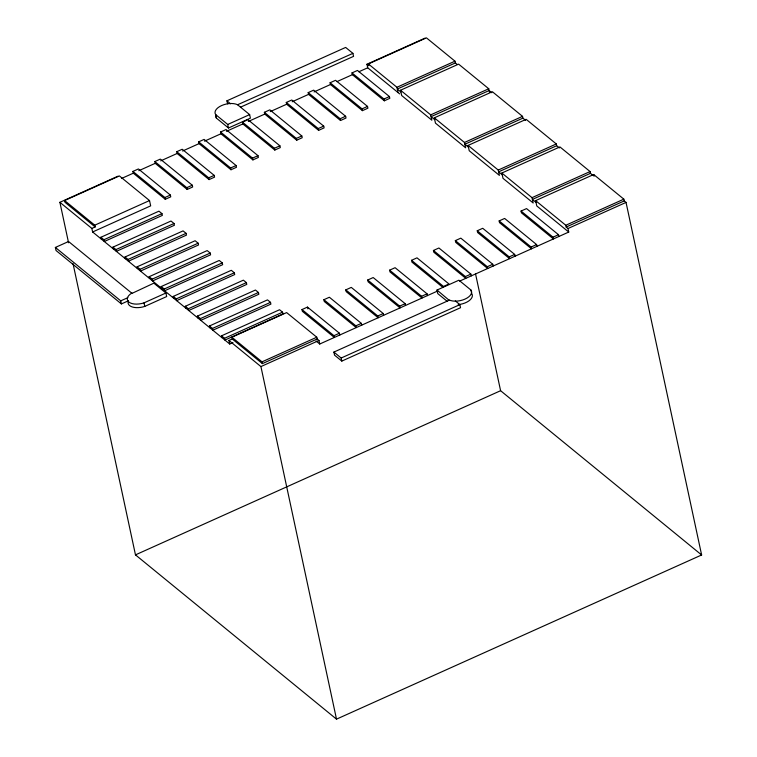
<?xml version="1.0" encoding="UTF-8"?>
<svg xmlns="http://www.w3.org/2000/svg" width="757" height="757" viewBox="0 0 757 757"><rect width="100%" height="100%" fill="white"/><g stroke="black" fill="none" stroke-linecap="round" stroke-linejoin="round"><path stroke-width="1.14" d="M227.573 103.804L226.93 100.813L345.656 47.426L352.913 53.368L353.557 56.359L240.461 107.201M352.913 53.368L237.575 104.75A12.926 6.69 -12.1 0 0 221.593 105.564A12.926 6.69 -12.1 0 0 215.669 114.6L216.426 118.139L228.491 127.999L250.397 118.149L249.64 114.6L237.575 104.75M215.669 114.6L227.734 124.451L249.64 114.6M68.565 242.77L59.888 202.308L117.95 176.211M399.677 93.906L367.713 67.789L366.956 64.241L425.008 38.143M91.852 228.425L95.145 226.949L64.988 202.308L64.61 200.539L119.379 175.917L149.526 200.558L150.671 205.866L92.619 231.973L91.852 228.425L59.888 202.308M366.956 64.241L368.763 65.717L368.385 63.948L426.428 37.85L454.976 61.175L455.364 62.935L457.171 64.421M132.929 171.413L138.408 168.953L170.372 195.069L170.751 196.839L165.272 199.299L133.308 173.183L132.929 171.413L164.894 197.53L165.272 199.299M154.835 161.563L160.314 159.102L192.278 185.219L192.656 186.988L187.178 189.449L155.213 163.332L154.835 161.563L186.799 187.679L187.178 189.449M176.741 151.712L182.219 149.252L214.184 175.369L214.562 177.138L209.083 179.598L177.119 153.482L176.741 151.712L208.705 177.829L209.083 179.598M198.646 141.862L204.125 139.402L236.089 165.518L236.468 167.288L230.999 169.748L199.034 143.631L198.646 141.862L230.611 167.978L230.999 169.748M220.561 132.011L226.031 129.551L257.995 155.668L258.374 157.437L252.904 159.907L220.94 133.781L220.561 132.011L252.526 158.128L252.904 159.907M242.467 122.161L247.946 119.701L279.901 145.817L280.289 147.587L274.81 150.056L242.846 123.93L242.467 122.161L274.431 148.277L274.81 150.056M264.373 112.31L269.852 109.85L301.816 135.967L302.194 137.736L296.716 140.206L264.751 114.08L264.373 112.31L296.337 138.427L296.716 140.206M286.278 102.46L291.757 100L323.722 126.116L324.1 127.886L318.621 130.355L286.657 104.229L286.278 102.46L318.243 128.576L318.621 130.355M308.184 92.609L313.663 90.149L345.627 116.266L346.006 118.035L340.527 120.505L308.563 94.379L308.184 92.609L340.148 118.726L340.527 120.505M330.09 82.759L335.569 80.299L367.533 106.415L367.911 108.185L362.433 110.654L330.468 84.529L330.09 82.759L362.054 108.876L362.433 110.654M351.996 72.909L357.474 70.448L389.439 96.565L389.817 98.334L384.338 100.804L352.383 74.678L351.996 72.909L383.96 99.025L384.338 100.804M121.745 178.378L133.308 173.183M138.786 170.722L155.213 163.332M160.692 160.872L177.119 153.482M182.598 151.022L199.034 143.631M204.504 141.171L220.94 133.781M226.419 131.321L242.846 123.93M248.324 121.47L264.751 114.08M270.23 111.62L286.657 104.229M292.136 101.769L308.563 94.379M314.041 91.919L330.468 84.529M336.979 81.605L352.383 74.678M358.837 71.773L367.713 67.789M368.385 63.948L396.933 87.273L454.976 61.175M455.364 62.935L397.311 89.042L400.926 91.994M64.61 200.539L94.767 225.179L149.526 200.558M400.548 90.225L430.705 114.865L431.84 120.183L401.683 95.543L400.548 90.225L458.6 64.127L488.757 88.768L489.514 92.307M164.894 197.53L170.372 195.069M186.799 187.679L192.278 185.219M208.705 177.829L214.184 175.369M230.611 167.978L236.089 165.518M252.526 158.128L257.995 155.668M274.431 148.277L279.901 145.817M296.337 138.427L301.816 135.967M318.243 128.576L323.722 126.116M340.148 118.726L345.627 116.266M362.054 108.876L367.533 106.415M383.96 99.025L389.439 96.565M128.51 300.737L121.404 303.926L56.037 250.51L55.375 247.444L68.565 241.511L132.021 293.366L153.851 283.156L165.915 293.016L166.672 296.555L144.767 306.405A12.926 6.69 -12.1 0 1 128.264 301.21M100.889 237.272L158.942 211.175L161.96 213.635L162.339 215.404L104.286 241.511L103.908 239.742L100.889 237.272L101.268 239.042M103.908 239.742L161.96 213.635M112.954 247.132L171.006 221.025L174.025 223.495L174.403 225.264L116.351 251.362L115.972 249.592L112.954 247.132L113.332 248.902M115.972 249.592L174.025 223.495M430.705 114.865L488.757 88.768M125.019 256.983L183.071 230.885L186.08 233.345L186.459 235.115L128.406 261.222L128.028 259.452L125.019 256.983L125.397 258.762M434.319 117.827L464.476 142.467L465.612 147.785L435.464 123.145L434.319 117.827L492.372 91.72L522.529 116.36L522.907 118.139L525.623 120.354M128.028 259.452L186.08 233.345M137.074 266.843L195.126 240.735L198.145 243.205L198.523 244.975L140.471 271.082L140.092 269.303L137.074 266.843L137.452 268.612M140.092 269.303L198.145 243.205M149.138 276.702L207.191 250.595L210.209 253.056L210.588 254.835L152.535 280.932L152.157 279.163L149.138 276.702L149.517 278.472M152.157 279.163L210.209 253.056M464.476 142.467L522.529 116.36M522.907 118.139L464.855 144.237L468.469 147.199M55.375 247.444L120.742 300.86L127.848 297.662M468.091 145.42L498.248 170.06L499.383 175.378L469.236 150.738L468.091 145.42L526.143 119.322L556.3 143.962L556.679 145.732L559.395 147.946M161.203 286.553L219.256 260.455L222.265 262.916L222.653 264.685L164.591 290.792L164.212 289.023L161.203 286.553L161.582 288.332M164.212 289.023L222.265 262.916M131.945 293.006A12.926 6.69 -12.1 0 0 128.851 302.043A12.926 6.69 -12.1 0 0 144.01 302.866L165.915 293.016M173.258 296.413L231.311 270.306L234.329 272.775L234.708 274.545L176.655 300.652L176.277 298.873L173.258 296.413L173.646 298.182M176.277 298.873L234.329 272.775M185.323 306.273L243.375 280.166L246.394 282.626L246.773 284.405L188.72 310.502L188.342 308.733L185.323 306.273L185.702 308.042M188.342 308.733L246.394 282.626M498.248 170.06L556.3 143.962M556.679 145.732L498.626 171.839L502.251 174.791M501.863 173.022L532.02 197.662L533.165 202.98L503.008 178.34L501.863 173.022L559.925 146.915L590.072 171.555L590.451 173.334L593.166 175.548M197.388 316.123L255.44 290.026L258.459 292.486L258.837 294.255L200.785 320.362L200.397 318.593L197.388 316.123L197.766 317.893M200.397 318.593L258.459 292.486M209.443 325.983L267.505 299.876L270.514 302.346L270.892 304.115L212.84 330.213L212.462 328.443L209.443 325.983L209.831 327.753M212.462 328.443L270.514 302.346M221.508 335.834L279.56 309.736L282.579 312.196L282.957 313.975L224.905 340.073L224.526 338.303L221.508 335.834L221.886 337.613M532.02 197.662L590.072 171.555M590.451 173.334L532.398 199.432L536.022 202.393M224.526 338.303L282.579 312.196M317.164 338.994L262.395 363.625L232.248 338.985L231.86 337.206L286.629 312.584L316.786 337.225L317.164 338.994L318.971 340.47L319.738 344.019L437.716 290.972M459.622 281.121L568.744 232.058L536.779 205.942L535.644 200.624L593.696 174.517L623.844 199.157L624.232 200.927L626.039 202.412L701.625 554.976L336.505 719.15L135.475 554.872L73.022 263.578M232.948 342.561L229.721 344.009L228.955 340.461L232.248 338.985M301.996 309.556L333.96 335.682L334.339 337.452L302.374 311.335L301.996 309.556L307.474 307.096L339.439 333.222L339.817 334.991M323.901 299.706L355.866 325.832L356.244 327.601L324.28 301.485L323.901 299.706L329.38 297.246L361.344 323.371L361.723 325.141M345.807 289.865L377.771 315.981L378.15 317.751L346.186 291.634L345.807 289.865L351.286 287.395L383.25 313.521L383.629 315.291M367.713 280.014L399.677 306.131L400.056 307.9L368.101 281.784L367.713 280.014L373.192 277.545L405.156 303.671L405.534 305.44M389.628 270.164L421.583 296.28L421.971 298.05L390.006 271.933L389.628 270.164L395.097 267.694L427.062 293.82L427.44 295.59M411.534 260.313L417.003 257.844L448.967 283.97L443.498 286.43L411.534 260.313L411.912 262.083L442.959 287.452M433.439 250.463L465.404 276.579L465.782 278.349L433.818 252.232L433.439 250.463L438.918 247.993L470.882 274.119L471.261 275.889M455.345 240.612L487.309 266.729L487.688 268.498L455.723 242.382L455.345 240.612L460.824 238.143L492.788 264.269L493.167 266.038M477.251 230.762L509.215 256.878L509.593 258.648L477.629 232.531L477.251 230.762L482.729 228.292L514.694 254.418L515.072 256.188M499.156 220.912L531.121 247.028L531.499 248.798L499.535 222.681L499.156 220.912L504.635 218.442L536.599 244.568L536.978 246.337M521.062 211.061L553.026 237.178L553.405 238.947L521.441 212.831L521.062 211.061L526.541 208.591L558.505 234.717L558.884 236.487M231.86 337.206L262.017 361.846L316.786 337.225M535.644 200.624L565.791 225.264L623.844 199.157M565.791 225.264L566.179 227.034L624.232 200.927M228.955 340.461L260.919 366.577L318.971 340.47M566.179 227.034L567.987 228.519L626.039 202.412M333.96 335.682L339.439 333.222M355.866 325.832L361.344 323.371M377.771 315.981L383.25 313.521M399.677 306.131L405.156 303.671M421.583 296.28L427.062 293.82M465.404 276.579L470.882 274.119M487.309 266.729L492.788 264.269M509.215 256.878L514.694 254.418M531.121 247.028L536.599 244.568M553.026 237.178L558.505 234.717M447.236 301.343L437.764 293.602L436.997 290.054L458.912 280.204L470.968 290.063L471.734 293.602A12.926 6.69 -12.1 0 1 458.222 304.607M455.336 300.926L459.877 304.636L460.54 307.711L341.814 361.089L334.556 355.156L333.894 352.081L449.138 300.264L436.997 290.054M333.894 352.081L341.161 358.023L459.877 304.636M135.475 554.872L500.595 390.707L701.625 554.976M491.851 92.751L489.136 90.537L431.083 116.644L434.698 119.597M226.93 100.813L230.563 103.775M316.085 341.029L319.738 344.019M92.619 231.973L229.721 344.009M593.696 174.517L594.075 176.286M567.987 228.519L568.744 232.058M475.557 273.958L500.595 390.707M396.933 87.273L398.068 92.591M341.161 358.023L341.814 361.089M307.474 307.096L307.853 308.865M227.734 124.451L228.491 127.999M262.017 361.846L262.395 363.625M260.919 366.577L336.505 719.15M144.01 302.866L144.767 306.405M120.742 300.86L121.404 303.926M94.767 225.179L95.145 226.949M470.968 290.063A12.926 6.69 -12.1 0 1 465.044 299.091A12.926 6.69 -12.1 0 1 449.062 299.914M216.426 118.139A12.926 6.69 -12.1 0 1 215.906 115.111"/></g></svg>
